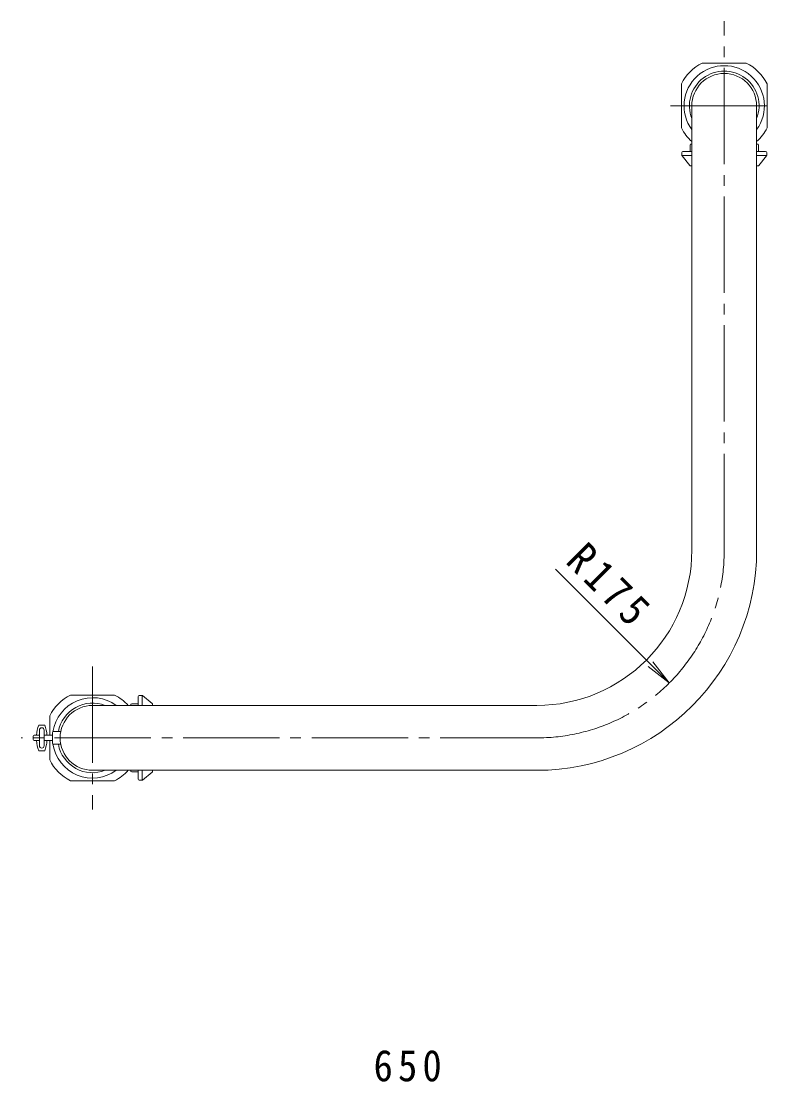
# Model space of a CAD drawing. Units: millimetres at full size, sheet at 1:10; details may follow other scales. Extents: x -1706 to 1825, y -1371 to 1318.
# Drawn here: x -1143 to -437, y 328 to 1318 of the extents above; entities that cross this region are included whole.
import ezdxf

# ---------------------------------------------------------------- set-up
doc = ezdxf.new("R2010")
doc.units = ezdxf.units.MM
doc.header["$LTSCALE"] = 10
doc.linetypes.add('CHAIN2', pattern=[12, 9, -1, 1, -1])
for name, color, linetype, lineweight in [('C-0', 7, 'CHAIN2', 9), ('C-1', 7, 'Continuous', 9), ('C-2', 3, 'Continuous', 9), ('C-3', 4, 'Continuous', 9), ('C-4', 7, 'Continuous', 9), ('C-B', 7, 'Continuous', 9)]:
    doc.layers.add(name, color=color, linetype=linetype, lineweight=lineweight)
doc.styles.add('ＭＳ ゴシック', font='')
doc.styles.get('ＭＳ ゴシック').set_extended_font_data('MS Gothic')

msp = doc.modelspace()

# ---------------------------------------------------------------- linework, layer by layer
at = {"layer": 'C-0'}
for p, q in [((-487.22, 824.23), (-487.22, 1317.71)), ((-537.22, 1238.73), (-437.22, 1238.73)), ((-1076.72, 715.92), (-1076.72, 582.55)), ((-662.22, 649.23), (-1143.33, 649.23))]:
    msp.add_line(p, q, dxfattribs=at)
msp.add_arc((-662.22, 824.23), 175, 270, 0, dxfattribs=at)
at = {"layer": 'C-1'}
for p, q in [((-466.61, 1278.73), (-507.84, 1278.73)), ((-527.22, 1218.12), (-527.22, 1259.35)), ((-447.22, 1259.35), (-447.22, 1218.12)), ((-1097.34, 689.23), (-1056.11, 689.23)), ((-1116.72, 669.85), (-1116.72, 651.73)), ((-1114.15, 644.23), (-1114.15, 654.23)), ((-1113.15, 655.23), (-1106.37, 655.23)), ((-1116.72, 646.73), (-1116.72, 628.62)), ((-1113.15, 643.23), (-1106.37, 643.23)), ((-1056.11, 609.23), (-1097.34, 609.23))]:
    msp.add_line(p, q, dxfattribs=at)
for centre, radius, start, end in [((-487.22, 1238.73), 45, 117.26608, 152.73399), ((-487.22, 1238.73), 45, 27.26601, 62.73392), ((-487.22, 1238.73), 45, 207.26601, 227.76116), ((-487.22, 1238.73), 45, 312.23863, 332.73399), ((-1076.72, 649.23), 45, 117.26601, 152.73392), ((-1076.72, 649.23), 45, 42.23863, 62.73399), ((-1113.15, 654.23), 1, 90, 180), ((-1113.15, 644.23), 1, 180, 270), ((-1076.72, 649.23), 45, 207.26608, 242.73399), ((-1076.72, 649.23), 45, 297.26601, 317.76116)]:
    msp.add_arc(centre, radius, start, end, dxfattribs=at)
at = {"layer": 'C-2'}
for p, q in [((-517.47, 824.23), (-517.47, 1238.73)), ((-456.97, 824.23), (-456.97, 1238.73)), ((-662.22, 679.48), (-1076.72, 679.48)), ((-662.22, 618.98), (-1076.72, 618.98))]:
    msp.add_line(p, q, dxfattribs=at)
for radius in [205.25, 144.75]:
    msp.add_arc((-662.22, 824.23), radius, 270, 0, dxfattribs=at)
at = {"layer": 'C-3'}
for p, q in [((-519, 1202.17), (-519, 1196.31)), ((-518, 1203.17), (-517.47, 1203.17)), ((-456.33, 1203.17), (-456.97, 1203.17)), ((-455.33, 1202.17), (-455.33, 1196.31)), ((-526.75, 1192.69), (-526.75, 1195.31)), ((-526.68, 1192.33), (-517.47, 1192.33)), ((-526.52, 1192.06), (-519.3, 1183.19)), ((-525.75, 1196.31), (-517.47, 1196.31)), ((-448.58, 1196.31), (-456.97, 1196.31)), ((-447.65, 1192.33), (-456.97, 1192.33)), ((-447.81, 1192.06), (-455.03, 1183.19)), ((-447.58, 1192.69), (-447.58, 1195.31)), ((-518.52, 1182.82), (-517.47, 1182.82)), ((-455.81, 1182.82), (-456.97, 1182.82)), ((-1034.3, 687.87), (-1034.3, 679.48)), ((-1030.68, 688.87), (-1033.3, 688.87)), ((-1030.32, 688.81), (-1030.32, 679.48)), ((-1030.05, 688.65), (-1021.18, 681.42)), ((-1041.16, 680.12), (-1041.16, 679.48)), ((-1040.16, 681.12), (-1034.3, 681.12)), ((-1020.81, 680.65), (-1020.81, 679.48)), ((-1041.16, 618.46), (-1041.16, 618.98)), ((-1040.16, 617.46), (-1034.3, 617.46)), ((-1034.3, 610.71), (-1034.3, 618.98)), ((-1030.32, 609.77), (-1030.32, 618.98)), ((-1030.05, 609.93), (-1021.18, 617.16)), ((-1020.81, 617.93), (-1020.81, 618.98)), ((-1030.68, 609.71), (-1033.3, 609.71))]:
    msp.add_line(p, q, dxfattribs=at)
for centre, radius, start, end in [((-487.22, 1238.73), 37.5, 323.77156, 216.22844), ((-487.22, 1238.73), 32.5, 338.55517, 201.44483), ((-518, 1202.17), 1, 90, 180), ((-456.33, 1202.17), 1, 0, 90), ((-525.75, 1195.31), 1, 90, 180), ((-525.75, 1192.69), 1, 180, 219.17331), ((-448.58, 1195.31), 1, 0, 90), ((-448.58, 1192.69), 1, 320.82669, 0), ((-518.52, 1183.82), 1, 219.17331, 270), ((-455.81, 1183.82), 1, 270, 320.82669), ((-1076.72, 649.23), 37.5, 53.77124, 171.12656), ((-1033.3, 687.87), 1, 90, 180), ((-1030.68, 687.87), 1, 50.82669, 90), ((-1076.72, 649.23), 32.5, 68.55458, 169.36129), ((-1040.16, 680.12), 1, 90, 180), ((-1021.81, 680.65), 1, 0, 50.82669), ((-1076.72, 649.23), 37.5, 188.87344, 306.22844), ((-1076.72, 649.23), 32.5, 190.63871, 291.44483), ((-1040.16, 618.46), 1, 180, 270), ((-1021.81, 617.93), 1, 309.17331, 0), ((-1033.3, 610.71), 1, 180, 270), ((-1030.68, 610.71), 1, 270, 309.17331)]:
    msp.add_arc(centre, radius, start, end, dxfattribs=at)
at = {"layer": 'C-3', "color": 3}
for centre, start, end in [((-487.22, 1238.73), 0, 180), ((-1076.72, 649.23), 90, 270)]:
    msp.add_arc(centre, 30.25, start, end, dxfattribs=at)
at = {"layer": 'C-4'}
msp.add_line((-538.48, 700.49), (-558.31, 715.71), dxfattribs=at)
msp.add_lwpolyline([(-644.55, 806.55), (-538.48, 700.49), (-553.7, 720.32)], dxfattribs=at)
at = {"layer": 'C-B', "color": 2}
for p, q in [((-1126.9, 661.22), (-1121.4, 661.22)), ((-1126.4, 641.97), (-1126.4, 656.47)), ((-1121.9, 641.97), (-1121.9, 656.47)), ((-1126.9, 637.22), (-1121.4, 637.22))]:
    msp.add_line(p, q, dxfattribs=at)
at = {"layer": 'C-B'}
for p, q in [((-1132.15, 647.73), (-1132.15, 650.73)), ((-1131.15, 651.73), (-1126.4, 651.73)), ((-1131.15, 646.73), (-1126.4, 646.73)), ((-1114.15, 651.73), (-1121.9, 651.73)), ((-1114.15, 646.73), (-1121.9, 646.73))]:
    msp.add_line(p, q, dxfattribs=at)
at = {"layer": 'C-B', "color": 2}
for centre, radius, start, end in [((-1096.03, 649.22), 33.12, 158.76074, 175.65311), ((-1124.15, 656.47), 2.25, 90, 180), ((-1124.15, 656.47), 2.25, 0, 90), ((-1152.28, 649.22), 33.12, 4.34689, 21.23926), ((-1096.03, 649.22), 33.12, 184.30972, 201.23926), ((-1152.28, 649.22), 33.12, 338.76074, 355.69028), ((-1124.15, 641.97), 2.25, 180, 270), ((-1124.15, 641.97), 2.25, 270, 0)]:
    msp.add_arc(centre, radius, start, end, dxfattribs=at)
at = {"layer": 'C-B'}
for centre, start, end in [((-1131.15, 650.73), 90, 180), ((-1131.15, 647.73), 180, 270)]:
    msp.add_arc(centre, 1, start, end, dxfattribs=at)

# ---------------------------------------------------------------- texts
at = {"layer": 'C-4', "color": 2, "insert": (-636.64, 812.79), "char_height": 29.33, "attachment_point": 7, "rotation": 315, "style": 'ＭＳ ゴシック'}
msp.add_mtext('\\T1.28;\\W0.9;R175', dxfattribs=at)
at = {"layer": 'C-4', "color": 2, "insert": (-814.47, 328.46), "char_height": 29.33, "attachment_point": 7, "style": 'ＭＳ ゴシック'}
msp.add_mtext('\\T1.27;\\W0.9;650', dxfattribs=at)

doc.saveas('drawing.dxf')
